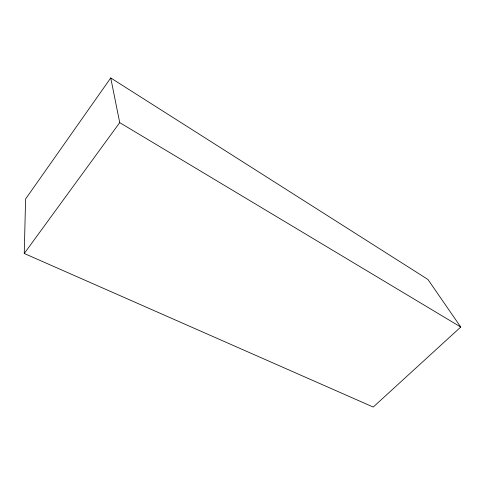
<?xml version="1.0" encoding="UTF-8"?>
<svg xmlns="http://www.w3.org/2000/svg" width="485" height="485" viewBox="0 0 485 485"><rect width="100%" height="100%" fill="white"/><g stroke="black" fill="none" stroke-linecap="round" stroke-linejoin="round"><path stroke-width="0.73" d="M24.25 253.485L25.596 198.983L110.744 77.946L427.916 279.451L460.75 327.036L373.226 407.054L24.25 253.485L119.716 122.62L110.744 77.946M119.716 122.62L460.75 327.036"/></g></svg>
